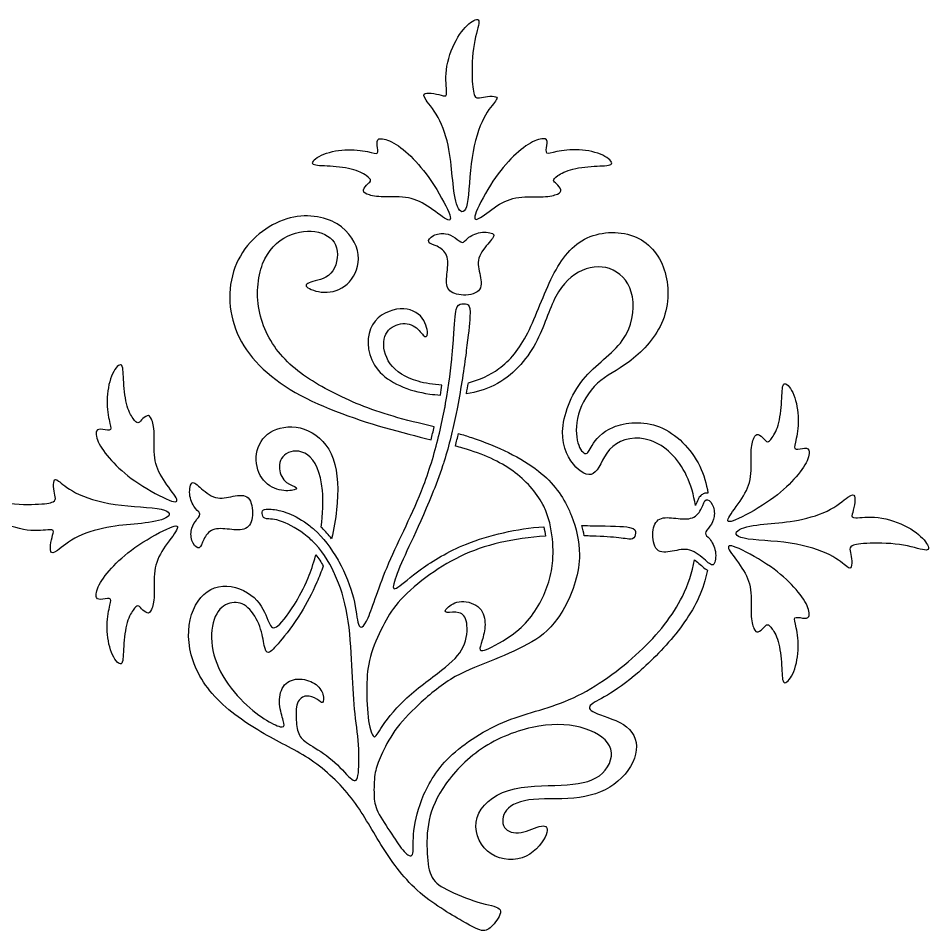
# Model space of a CAD drawing. Extents: x -103 to 101, y -110 to 99.
# Drawn here: x -6.83 to 12.5, y 79.24 to 98.61 of the extents above; entities that cross this region are included whole.
import ezdxf

# ---------------------------------------------------------------- set-up
doc = ezdxf.new("R2010")
doc.units = 0
doc.header["$MEASUREMENT"] = 0
doc.layers.add('LAYER_03', color=5, linetype='CONTINUOUS')

msp = doc.modelspace()

# ---------------------------------------------------------------- linework, layer by layer
at = {"layer": 'LAYER_03'}
for points in [[(2.69, 94.672), (2.734, 94.88), (2.748, 95.712), (3.04, 96.576), (3.344, 96.887), (3.322, 96.953), (3.12, 96.954), (2.941, 96.914), (2.842, 96.903), (2.781, 97.259), (2.803, 98.104), (3.014, 98.625), (2.781, 98.569), (2.438, 98.193), (2.194, 97.483), (2.282, 96.951), (2.205, 96.951), (1.983, 97.018), (1.761, 97.029), (1.75, 96.929), (2.145, 96.483), (2.346, 95.708), (2.378, 95.093), (2.483, 94.463), (2.646, 94.463), (2.69, 94.672)], [(2.299, 94.489), (2.234, 94.645), (1.93, 95.197), (1.489, 95.708), (1.068, 96.029), (0.767, 96.079), (0.777, 95.919), (0.825, 95.693), (0.626, 95.778), (0.105, 95.849), (-0.456, 95.718), (-0.687, 95.478), (-0.316, 95.478), (0.28, 95.424), (0.588, 95.257), (0.668, 95.156), (0.588, 95.106), (0.456, 94.957), (0.526, 94.876), (0.817, 94.796), (1.408, 94.846), (1.839, 94.656), (2.317, 94.259), (2.363, 94.332), (2.299, 94.489)], [(2.883, 94.5), (2.944, 94.654), (3.235, 95.197), (3.676, 95.708), (4.097, 96.029), (4.398, 96.079), (4.388, 95.919), (4.339, 95.693), (4.538, 95.778), (5.06, 95.849), (5.621, 95.718), (5.851, 95.478), (5.481, 95.478), (4.885, 95.424), (4.577, 95.257), (4.496, 95.156), (4.577, 95.106), (4.709, 94.957), (4.639, 94.876), (4.348, 94.796), (3.756, 94.846), (3.325, 94.656), (2.869, 94.272), (2.822, 94.346), (2.883, 94.5)], [(2.05, 93.767), (2.132, 93.728), (2.304, 93.606), (2.266, 93.22), (2.222, 92.841), (2.53, 92.699), (3.019, 92.773), (2.975, 93.148), (2.87, 93.516), (3.186, 93.885), (3.326, 94.043), (2.958, 94.095), (2.667, 93.935), (2.599, 93.801), (2.439, 93.952), (2.246, 94.06), (1.943, 94.017), (1.814, 93.84), (1.969, 93.806), (2.05, 93.767)], [(-3.63, 88.38), (-3.784, 88.441), (-4.327, 88.732), (-4.838, 89.173), (-5.159, 89.594), (-5.209, 89.895), (-5.048, 89.885), (-4.822, 89.837), (-4.908, 90.035), (-4.978, 90.557), (-4.848, 91.118), (-4.607, 91.349), (-4.607, 90.978), (-4.554, 90.382), (-4.386, 90.074), (-4.286, 89.993), (-4.236, 90.074), (-4.086, 90.206), (-4.006, 90.136), (-3.926, 89.845), (-3.976, 89.253), (-3.785, 88.822), (-3.402, 88.366), (-3.476, 88.319), (-3.63, 88.38)], [(2.121, 90.611), (2.133, 90.683), (2.144, 90.754), (2.154, 90.823)], [(2.676, 90.638), (2.689, 90.717), (2.702, 90.795), (2.715, 90.873)], [(8.382, 87.962), (8.539, 88.027), (9.091, 88.331), (9.602, 88.772), (9.923, 89.193), (9.973, 89.494), (9.812, 89.484), (9.586, 89.436), (9.672, 89.634), (9.742, 90.156), (9.612, 90.717), (9.371, 90.948), (9.371, 90.577), (9.318, 89.981), (9.15, 89.673), (9.05, 89.593), (9, 89.673), (8.85, 89.805), (8.77, 89.735), (8.69, 89.444), (8.74, 88.853), (8.549, 88.422), (8.152, 87.944), (8.226, 87.898), (8.382, 87.962)], [(1.952, 89.244), (2.064, 89.616), (2.15, 89.988), (2.215, 90.336)], [(2.456, 90.22), (2.388, 89.883), (2.307, 89.546), (2.201, 89.209)], [(1.923, 89.662), (1.946, 89.753), (1.968, 89.844), (1.989, 89.933)], [(2.439, 89.529), (2.463, 89.618), (2.485, 89.706), (2.506, 89.794)], [(-3.801, 88.187), (-4.009, 88.231), (-4.842, 88.245), (-5.706, 88.537), (-6.016, 88.841), (-6.083, 88.819), (-6.084, 88.617), (-6.044, 88.438), (-6.032, 88.339), (-6.388, 88.278), (-7.234, 88.3), (-7.754, 88.511), (-7.699, 88.278), (-7.322, 87.935), (-6.613, 87.691), (-6.081, 87.779), (-6.081, 87.702), (-6.147, 87.48), (-6.159, 87.258), (-6.059, 87.247), (-5.613, 87.642), (-4.838, 87.843), (-4.222, 87.875), (-3.593, 87.98), (-3.593, 88.143), (-3.801, 88.187)], [(-2.896, 87.547), (-2.857, 87.629), (-2.736, 87.801), (-2.35, 87.763), (-1.971, 87.72), (-1.828, 88.027), (-1.902, 88.516), (-2.278, 88.472), (-2.646, 88.367), (-3.014, 88.683), (-3.172, 88.823), (-3.225, 88.455), (-3.065, 88.164), (-2.931, 88.096), (-3.082, 87.936), (-3.189, 87.743), (-3.147, 87.44), (-2.97, 87.311), (-2.935, 87.466), (-2.896, 87.547)], [(8.565, 87.571), (8.773, 87.527), (9.606, 87.513), (10.47, 87.221), (10.78, 86.917), (10.847, 86.939), (10.848, 87.141), (10.807, 87.32), (10.796, 87.419), (11.152, 87.48), (11.997, 87.458), (12.518, 87.247), (12.463, 87.48), (12.086, 87.823), (11.377, 88.067), (10.845, 87.979), (10.845, 88.056), (10.911, 88.278), (10.922, 88.5), (10.823, 88.511), (10.376, 88.116), (9.602, 87.915), (8.986, 87.883), (8.357, 87.778), (8.357, 87.615), (8.565, 87.571)], [(7.66, 88.211), (7.621, 88.129), (7.5, 87.957), (7.113, 87.995), (6.735, 88.039), (6.592, 87.731), (6.666, 87.242), (7.042, 87.286), (7.41, 87.391), (7.778, 87.075), (7.936, 86.935), (7.989, 87.303), (7.828, 87.594), (7.695, 87.662), (7.846, 87.822), (7.953, 88.015), (7.911, 88.318), (7.734, 88.447), (7.699, 88.292), (7.66, 88.211)], [(7.534, 88.271), (7.533, 88.269), (7.532, 88.267), (7.53, 88.264)], [(-3.618, 87.796), (-3.775, 87.731), (-4.327, 87.427), (-4.838, 86.986), (-5.159, 86.565), (-5.209, 86.264), (-5.048, 86.274), (-4.822, 86.322), (-4.908, 86.124), (-4.978, 85.602), (-4.848, 85.041), (-4.607, 84.81), (-4.607, 85.181), (-4.554, 85.777), (-4.386, 86.085), (-4.286, 86.165), (-4.236, 86.085), (-4.086, 85.953), (-4.006, 86.023), (-3.926, 86.314), (-3.976, 86.905), (-3.785, 87.337), (-3.388, 87.814), (-3.462, 87.86), (-3.618, 87.796)], [(4.315, 87.816), (4.329, 87.75), (4.34, 87.682), (4.349, 87.615)], [(5.172, 87.623), (5.159, 87.696), (5.141, 87.769), (5.121, 87.84)], [(8.394, 87.378), (8.548, 87.317), (9.091, 87.026), (9.602, 86.585), (9.923, 86.164), (9.973, 85.863), (9.812, 85.873), (9.586, 85.921), (9.672, 85.723), (9.742, 85.201), (9.612, 84.64), (9.371, 84.409), (9.371, 84.78), (9.318, 85.376), (9.15, 85.684), (9.05, 85.765), (9, 85.684), (8.85, 85.552), (8.77, 85.622), (8.69, 85.913), (8.74, 86.505), (8.549, 86.936), (8.166, 87.392), (8.239, 87.439), (8.394, 87.378)], [(-0.519, 87.222), (-0.461, 87.146), (-0.408, 87.065), (-0.361, 86.981)], [(-0.361, 86.981), (-0.404, 86.864), (-0.45, 86.749), (-0.499, 86.638)]]:
    msp.add_open_spline(points, degree=3, dxfattribs=at)
for points, knots in [([(1.989, 89.933), (1.686, 90.01), (0.831, 90.214), (-0.22, 90.657), (-1.248, 91.308), (-1.822, 92.323), (-1.73, 93.495), (-1.144, 94.067), (-0.415, 94.132), (0.014, 93.794), (-0.129, 93.091), (-0.714, 93.013), (-0.78, 92.896), (-0.285, 92.727), (0.236, 92.948), (0.493, 93.563), (0.056, 94.339), (-1.131, 94.536), (-2.355, 93.599), (-2.433, 91.959), (-1.247, 90.646), (0.685, 89.968), (1.623, 89.737), (1.923, 89.662)], [4.771732, 4.771732, 4.771732, 4.771732, 4.954322, 5.296373, 5.638424, 5.980475, 6.322525, 6.664576, 7.006627, 7.348678, 7.690729, 8.03278, 8.37483, 8.716881, 9.058932, 9.400983, 9.743034, 10.085085, 10.427135, 10.769186, 11.111237, 11.453288, 11.641073, 11.641073, 11.641073, 11.641073]), ([(2.715, 90.873), (2.952, 90.929), (3.436, 91.153), (3.996, 91.816), (4.468, 93.223), (5.143, 94.088), (6.373, 94.101), (7.003, 93.268), (6.946, 92.074), (6.093, 91.221), (5.415, 90.938), (4.969, 90.187), (5.008, 89.524), (5.226, 89.297), (5.289, 89.493), (5.663, 89.992), (6.799, 90.116), (7.598, 89.316), (7.764, 88.728), (7.797, 88.529)], [196.348701, 196.348701, 196.348701, 196.348701, 196.626409, 196.96846, 197.310511, 197.652562, 197.994613, 198.336664, 198.678714, 199.020765, 199.362816, 199.704867, 200.046918, 200.388969, 200.731019, 201.07307, 201.415121, 201.757172, 201.923999, 201.923999, 201.923999, 201.923999]), ([(7.53, 88.264), (7.495, 88.491), (7.317, 89.132), (6.592, 89.814), (5.655, 89.622), (5.449, 88.815), (4.994, 88.985), (4.558, 89.743), (5.051, 91.05), (6.131, 91.694), (6.302, 92.775), (5.828, 93.363), (5.108, 93.344), (4.52, 92.794), (4.236, 91.694), (3.525, 90.861), (2.881, 90.671), (2.676, 90.638)], [191.472538, 191.472538, 191.472538, 191.472538, 191.648024, 191.990075, 192.332126, 192.674177, 193.016228, 193.358278, 193.700329, 194.04238, 194.384431, 194.726482, 195.068533, 195.410583, 195.752634, 196.094685, 196.246599, 196.246599, 196.246599, 196.246599]), ([(2.154, 90.823), (1.975, 90.83), (1.497, 90.906), (0.975, 91.24), (0.861, 91.846), (1.165, 92.149), (1.582, 92.13), (1.771, 91.827), (1.885, 91.846), (1.771, 92.339), (1.222, 92.529), (0.501, 92.13), (0.615, 91.05), (1.503, 90.667), (2.045, 90.615), (2.121, 90.611)], [28.900107, 28.900107, 28.900107, 28.900107, 29.097058, 29.439109, 29.78116, 30.123211, 30.465261, 30.807312, 31.149363, 31.491414, 31.833465, 32.175516, 32.517566, 32.859617, 32.915208, 32.915208, 32.915208, 32.915208]), ([(2.373, 91.483), (2.384, 91.598), (2.423, 92.079), (2.436, 92.514), (2.571, 92.548), (2.737, 92.554), (2.764, 92.37), (2.713, 91.871), (2.671, 91.553)], [797.478669, 797.478669, 797.478669, 797.478669, 797.574449, 797.9165, 798.258551, 798.600601, 798.942652, 799.272359, 799.272359, 799.272359, 799.272359]), ([(2.215, 90.336), (2.221, 90.369), (2.299, 90.799), (2.346, 91.188), (2.373, 91.483)], [797.2117477, 797.2117477, 797.2117477, 797.2117477, 797.232398, 797.4786688, 797.4786688, 797.4786688, 797.4786688]), ([(2.671, 91.553), (2.67, 91.541), (2.625, 91.196), (2.554, 90.723), (2.465, 90.264), (2.456, 90.22)], [799.2723591, 799.2723591, 799.2723591, 799.2723591, 799.284703, 799.6267538, 799.6629785, 799.6629785, 799.6629785, 799.6629785]), ([(-0.407, 87.808), (-0.372, 88.086), (-0.34, 88.845), (-0.67, 89.469), (-1.219, 89.422), (-1.345, 89.03), (-1.157, 88.716), (-0.874, 88.653), (-0.984, 88.575), (-1.408, 88.575), (-1.784, 88.92), (-1.816, 89.532), (-1.408, 89.956), (-0.654, 89.956), (-0.058, 89.348), (-0.032, 88.368), (-0.137, 87.767), (-0.186, 87.563)], [34.646952, 34.646952, 34.646952, 34.646952, 34.841798, 35.183849, 35.5259, 35.867951, 36.210002, 36.552052, 36.894103, 37.236154, 37.578205, 37.920256, 38.262307, 38.604357, 38.946408, 39.288459, 39.466935, 39.466935, 39.466935, 39.466935]), ([(2.506, 89.794), (2.598, 89.767), (3.252, 89.566), (4.301, 89.06), (4.721, 88.459), (4.858, 88.153)], [812.5800315, 812.5800315, 812.5800315, 812.5800315, 812.6357693, 812.9778201, 813.2848984, 813.2848984, 813.2848984, 813.2848984]), ([(4.357, 88.152), (4.339, 88.197), (4.195, 88.508), (3.711, 89.052), (3.006, 89.369), (2.493, 89.514), (2.439, 89.529)], [811.6844043, 811.6844043, 811.6844043, 811.6844043, 811.7418027, 812.0838535, 812.4259043, 812.4647157, 812.4647157, 812.4647157, 812.4647157]), ([(-0.034, 87.082), (0.106, 86.83), (0.333, 86.255), (0.358, 85.637), (0.558, 85.671), (0.945, 86.988), (1.633, 88.277), (1.895, 89.058), (1.952, 89.244)], [852.531002, 852.531002, 852.531002, 852.531002, 852.862107, 853.204158, 853.546208, 853.888259, 854.23031, 854.337269, 854.337269, 854.337269, 854.337269]), ([(2.201, 89.209), (2.19, 89.175), (2.046, 88.726), (1.678, 87.862), (1.311, 87.098), (1.084, 86.524), (1.151, 86.444), (1.645, 86.898), (2.656, 87.524), (3.743, 87.778), (4.315, 87.816)], [799.940909, 799.940909, 799.940909, 799.940909, 799.968805, 800.310856, 800.652906, 800.994957, 801.337008, 801.679059, 802.02111, 802.432609, 802.432609, 802.432609, 802.432609]), ([(7.797, 88.529), (7.764, 88.532), (7.711, 88.526), (7.634, 88.479), (7.578, 88.388), (7.553, 88.312), (7.534, 88.271)], [201.9239985, 201.9239985, 201.9239985, 201.9239985, 201.958403, 201.9923488, 202.0380921, 202.0967903, 202.0967903, 202.0967903, 202.0967903]), ([(-0.704, 87.611), (-0.883, 87.756), (-1.322, 88.001), (-1.608, 87.962), (-1.664, 88.061), (-1.656, 88.195), (-1.502, 88.195), (-1.151, 88.15), (-0.803, 87.958), (-0.646, 87.832)], [849.841982, 849.841982, 849.841982, 849.841982, 850.1257, 850.467751, 850.809802, 851.151853, 851.493903, 851.835954, 852.123571, 852.123571, 852.123571, 852.123571]), ([(4.505, 87.097), (4.514, 87.224), (4.509, 87.569), (4.449, 87.928), (4.357, 88.152)], [811.2403552, 811.2403552, 811.2403552, 811.2403552, 811.3997518, 811.6844043, 811.6844043, 811.6844043, 811.6844043]), ([(4.858, 88.153), (4.873, 88.118), (4.997, 87.823), (5.071, 87.51), (5.071, 87.223)], [813.2848984, 813.2848984, 813.2848984, 813.2848984, 813.3198709, 813.5782612, 813.5782612, 813.5782612, 813.5782612]), ([(-0.646, 87.832), (-0.616, 87.808), (-0.399, 87.624), (-0.189, 87.358), (-0.039, 87.09), (-0.034, 87.082)], [852.1235708, 852.1235708, 852.1235708, 852.1235708, 852.1780051, 852.5200559, 852.5310024, 852.5310024, 852.5310024, 852.5310024]), ([(-0.186, 87.563), (-0.249, 87.642), (-0.322, 87.725), (-0.401, 87.803), (-0.407, 87.808)], [39.4669355, 39.4669355, 39.4669355, 39.4669355, 39.5977859, 39.6088314, 39.6088314, 39.6088314, 39.6088314]), ([(5.121, 87.84), (5.203, 87.84), (5.676, 87.834), (6.264, 87.824), (6.264, 87.686), (6.237, 87.52), (5.946, 87.589), (5.551, 87.609), (5.228, 87.621), (5.172, 87.623)], [13.396195, 13.396195, 13.396195, 13.396195, 13.464271, 13.806322, 14.148372, 14.490423, 14.832474, 15.174525, 15.242357, 15.242357, 15.242357, 15.242357]), ([(-0.122, 86.818), (-0.124, 86.823), (-0.247, 87.092), (-0.422, 87.367), (-0.668, 87.581), (-0.704, 87.611)], [849.4353791, 849.4353791, 849.4353791, 849.4353791, 849.4415985, 849.7836493, 849.8419822, 849.8419822, 849.8419822, 849.8419822]), ([(4.349, 87.615), (4.023, 87.594), (3.331, 87.497), (2.53, 87.215), (1.796, 86.756), (1.165, 86.19), (0.907, 85.739), (0.592, 85.039), (0.549, 84.465), (0.581, 83.609), (0.722, 83.284), (0.787, 83.447), (1.296, 84.151), (2.228, 84.812), (2.672, 85.234), (2.715, 85.841), (2.542, 86.036), (2.206, 85.971), (2.217, 86.079), (2.542, 86.296), (3.019, 86.123), (3.095, 85.733), (3.008, 85.386), (2.921, 85.169), (3.084, 85.18), (3.996, 85.692), (4.419, 86.528), (4.494, 86.953), (4.505, 87.097)], [802.525216, 802.525216, 802.525216, 802.525216, 802.848481, 803.190532, 803.532583, 803.874633, 804.216684, 804.558735, 804.900786, 805.242837, 805.584888, 805.926938, 806.268989, 806.61104, 806.953091, 807.295142, 807.637193, 807.979243, 808.321294, 808.663345, 809.005396, 809.347447, 809.689498, 810.031548, 810.373599, 810.71565, 811.057701, 811.240355, 811.240355, 811.240355, 811.240355]), ([(-0.683, 86.732), (-0.625, 86.873), (-0.569, 87.034), (-0.521, 87.214), (-0.519, 87.222)], [837.5593524, 837.5593524, 837.5593524, 837.5593524, 837.6912104, 837.6972828, 837.6972828, 837.6972828, 837.6972828]), ([(5.071, 87.223), (5.071, 87.13), (5.036, 86.651), (4.617, 85.744), (4.01, 85.31), (3.157, 84.945), (2.329, 84.641), (1.538, 83.946), (1.078, 83.432), (0.815, 82.858), (0.719, 82.595), (0.707, 82.094), (0.743, 81.807), (1.11, 81.272), (1.355, 80.88), (1.576, 80.763), (1.518, 81.241), (1.667, 81.999), (2.184, 82.948), (3.522, 83.799), (4.926, 84.045), (6.437, 85.149), (7.244, 86.176), (7.463, 86.846), (7.513, 87.111)], [813.578261, 813.578261, 813.578261, 813.578261, 813.661922, 814.003973, 814.346023, 814.688074, 815.030125, 815.372176, 815.714227, 816.056278, 816.398328, 816.740379, 817.08243, 817.424481, 817.766532, 818.108583, 818.450633, 818.792684, 819.134735, 819.476786, 819.818837, 820.160888, 820.502938, 820.715047, 820.715047, 820.715047, 820.715047]), ([(7.513, 87.111), (7.524, 87.103), (7.575, 87.065), (7.657, 86.994), (7.733, 86.926), (7.779, 86.899), (7.786, 86.895)], [820.7150472, 820.7150472, 820.7150472, 820.7150472, 820.7334359, 820.796516, 820.8542716, 820.8645176, 820.8645176, 820.8645176, 820.8645176]), ([(7.786, 86.895), (7.771, 86.818), (7.661, 86.353), (7.218, 85.59), (6.281, 84.653), (5.62, 84.195), (5.214, 84.026), (5.332, 83.856), (6.179, 83.636), (6.383, 83.009), (5.863, 82.27), (4.982, 81.999), (3.898, 82.084), (3.406, 81.779), (3.44, 81.338), (3.881, 81.288), (4.372, 81.559), (4.44, 81.288), (3.915, 80.661), (3.017, 80.813), (2.729, 81.677), (3.474, 82.338), (4.762, 82.304), (5.575, 82.44), (5.897, 83.134), (5.253, 83.592), (4.254, 83.676), (2.987, 83.215), (2.153, 82.338), (1.831, 81.593), (1.831, 80.847), (1.899, 80.322), (2.254, 80.102), (3.051, 79.78), (3.508, 79.746), (3.254, 79.356), (3.051, 79.187), (2.827, 79.312), (2.579, 79.455), (2.33, 79.597), (1.56, 80.042), (0.828, 81.08), (0.295, 82.084), (-0.607, 82.934), (-1.58, 83.358), (-2.773, 84.174), (-3.306, 85.239), (-3.149, 86.243), (-2.522, 86.683), (-1.737, 86.353), (-1.517, 85.773), (-1.408, 85.569), (-1.048, 86.018), (-0.776, 86.509), (-0.683, 86.732)], [820.864518, 820.864518, 820.864518, 820.864518, 820.93072, 821.272771, 821.614821, 821.956872, 822.298923, 822.640974, 822.983025, 823.325075, 823.667126, 824.009177, 824.351228, 824.693279, 825.03533, 825.37738, 825.719431, 826.061482, 826.403533, 826.745584, 827.087635, 827.429685, 827.771736, 828.113787, 828.455838, 828.797889, 829.13994, 829.48199, 829.824041, 830.166092, 830.508143, 830.850194, 831.192245, 831.534295, 831.876346, 832.218397, 832.560448, 832.902499, 832.902499, 832.902499, 833.24455, 833.5866, 833.928651, 834.270702, 834.612753, 834.954804, 835.296855, 835.638905, 835.980956, 836.323007, 836.665058, 837.007109, 837.34916, 837.559352, 837.559352, 837.559352, 837.559352]), ([(-0.499, 86.638), (-0.604, 86.402), (-0.893, 85.854), (-1.323, 85.327), (-1.546, 85.08), (-1.616, 85.256), (-1.675, 85.691), (-1.945, 86.161), (-2.298, 86.255), (-2.662, 86.044), (-2.791, 85.386), (-2.545, 84.634), (-1.969, 83.976), (-1.481, 83.643), (-1.18, 83.525), (-1.191, 83.665), (-1.32, 84.041), (-1.255, 84.47), (-0.912, 84.631), (-0.515, 84.513), (-0.332, 84.255), (-0.365, 84.03), (-0.472, 84.159), (-0.729, 84.266), (-0.944, 84.116), (-0.944, 83.697), (-0.894, 83.369), (-0.69, 83.208), (-0.153, 82.897), (0.255, 82.403), (0.395, 82.403), (0.405, 83.208), (0.291, 83.903), (0.25, 84.842), (0.183, 85.975), (-0.003, 86.559), (-0.122, 86.818)], [837.927249, 837.927249, 837.927249, 837.927249, 838.153921, 838.495972, 838.838023, 839.180074, 839.522124, 839.864175, 840.206226, 840.548277, 840.890328, 841.232379, 841.574429, 841.91648, 842.258531, 842.600582, 842.942633, 843.284684, 843.626734, 843.968785, 844.310836, 844.652887, 844.994938, 845.336989, 845.679039, 846.02109, 846.363141, 846.705192, 847.047243, 847.389293, 847.731344, 848.073395, 848.415446, 848.757497, 849.099548, 849.435379, 849.435379, 849.435379, 849.435379])]:
    msp.add_open_spline(points, degree=3, knots=knots, dxfattribs=at)

doc.saveas('drawing.dxf')
